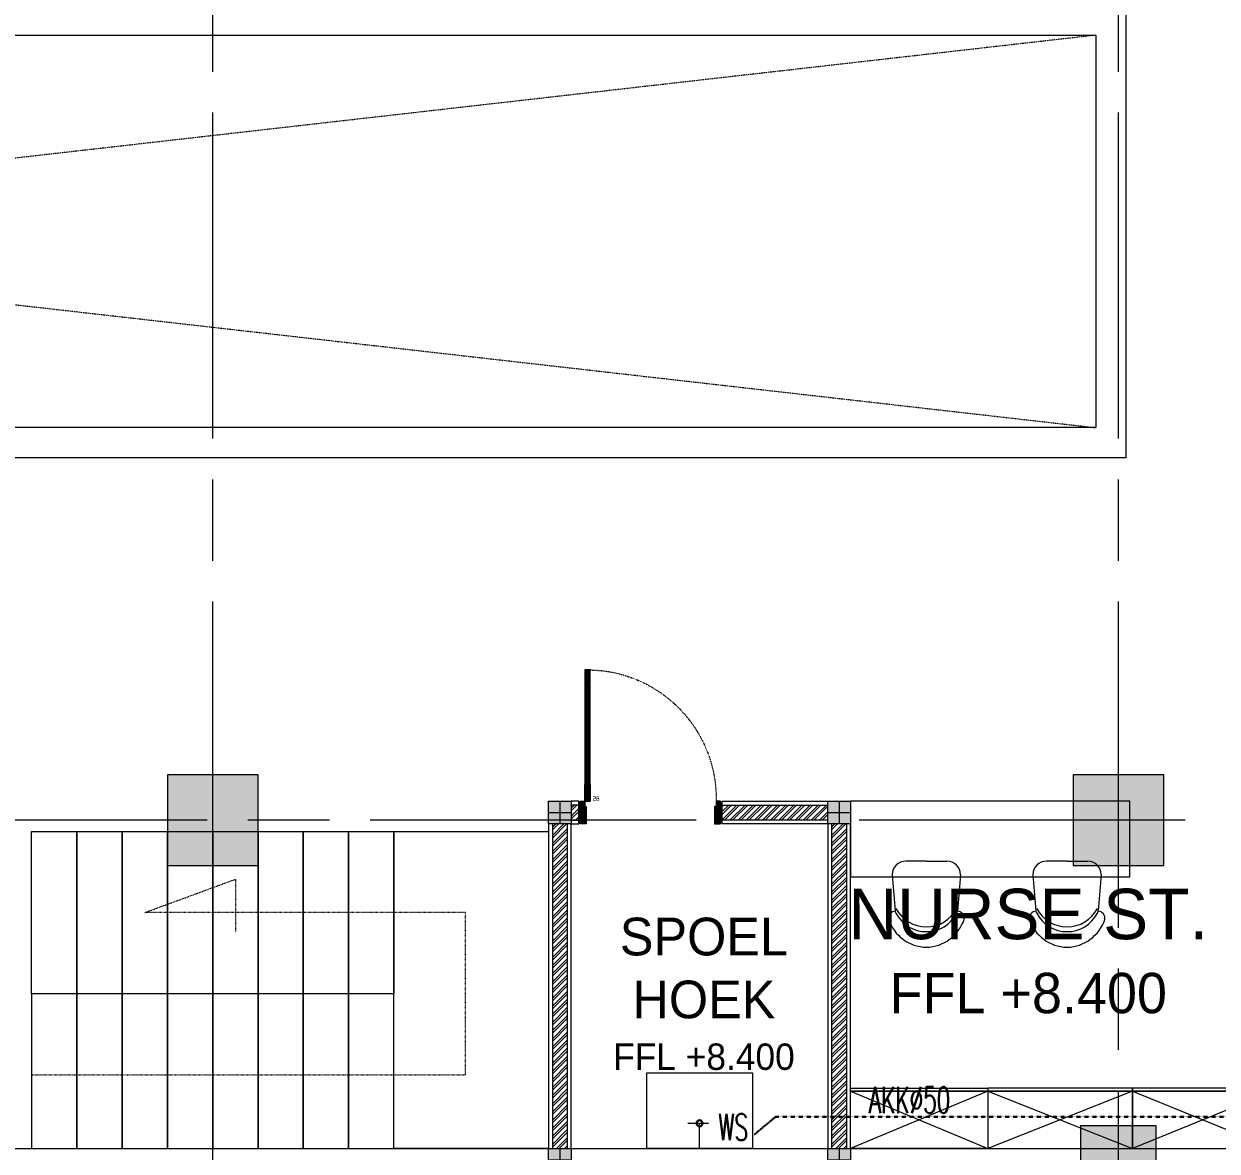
# Model space of a CAD drawing. Header units: millimetres. Extents: x -280308 to 6402717, y -14 to 2073074.
# Drawn here: x 306 to 8212, y 482880 to 490348 of the extents above; entities that cross this region are included whole.
import ezdxf
from ezdxf.enums import TextEntityAlignment as Align

# ---------------------------------------------------------------- set-up
doc = ezdxf.new("R2010")
doc.units = ezdxf.units.MM
for name, pattern in [('ACAD_ISO03W100', [30, 12, -18]), ('ACAD_ISO08W100', [36, 24, -3, 6, -3]), ('DASHDOT', [1, 0.5, -0.25, 0, -0.25]), ('DASHEDX2', [1.5, 1, -0.5]), ('Default', [0])]:
    doc.linetypes.add(name, pattern=pattern)
doc.layers.get('0').update_dxf_attribs({"lineweight": 0})
for name, color, linetype, lineweight, true_color in [('-P-AK', 7, 'Continuous', 30, 0xff0a0a), ('A-FILL-1', 7, 'Continuous', 0, 0x454545), ('P-AKK', 7, 'DASHDOT', 30, 0xffff05)]:
    doc.layers.add(name, color=color, linetype=linetype, lineweight=lineweight, true_color=true_color)
for name, color, linetype, lineweight in [('_Door & Window', 1, 'Continuous', 0), ('A-ALINE-1', 91, 'Continuous', 20), ('A-ALINE-3', 111, 'Continuous', 15), ('A-ALINE-6', 117, 'Continuous', 9), ('A-ANNOTATION', 144, 'Continuous', 0), ('A-Furn', 250, 'Continuous', 0), ('A-FURN-EQPM', 177, 'Continuous', 0), ('ARSIR', 251, 'Continuous', 0), ('Struktur', 80, 'Continuous', 20)]:
    doc.layers.add(name, color=color, linetype=linetype, lineweight=lineweight)
doc.layers.add('A-TEXT', color=254, linetype='Continuous')
doc.layers.add('FURNITURE', color=26, linetype='Continuous')
doc.layers.add('Teks-PL', color=7, linetype='Default', true_color=0xff0a0a)
doc.styles.add('Annotative', font='arial.ttf', dxfattribs={"height": 1.25})
doc.styles.add('CENTURY', font='GOTHIC.TTF')
doc.styles.add('RS', font='ROMANS.SHX', dxfattribs={"width": 0.8})
doc.styles.get("Standard").update_dxf_attribs({"font": 'arial.ttf'})
pattern_1 = [(225, (-254914.15, -231758.79), (26.9407684, -26.9407684), []), (225, (-254932.112, -231758.79), (26.9407684, -26.9407684), [])]

# ---------------------------------------------------------------- blocks, each defined once
blk = doc.blocks.new('A$Ccf87384a')
blk.add_wipeout([(-75, 75), (75, 75), (75, -75), (-75, -75)])
blk.add_wipeout([(-75, -75), (-75, 75), (75, 75), (75, -75)])
at = {"layer": 'A-FILL-1', "ltscale": 0.25}
h = blk.add_hatch(color=256, dxfattribs=at)
h.dxf.hatch_style = 1
h.paths.add_polyline_path([(-75, -75), (-75, 75), (75, 75), (75, -75)])
at = {"layer": 'A-ALINE-1'}
blk.add_lwpolyline([(-75, -75), (-75, 75), (75, 75), (75, -75)], close=True, dxfattribs=at)
at = {"layer": 'A-FILL-1', "ltscale": 0.25}
for p, q in [((-75, 0), (75, 0)), ((0, 75), (0, -75))]:
    blk.add_line(p, q, dxfattribs=at)
blk = doc.blocks.new('A$Ca4ca9c0b')
at = {"layer": 'A-Furn'}
h = blk.add_hatch(dxfattribs=at)
h.set_pattern_fill('ANSI31', color=256, scale=2, angle=540, style=0)
h.set_pattern_definition([(225, (109566.3125, -240668.4215), (4.49012806, -4.49012806), [])])
h.paths.add_polyline_path([(10, 1020), (10, 910), (2, 910), (2, 920), (-17, 920), (-17, 910), (-25, 910), (-25, 1020)])
h = blk.add_hatch(dxfattribs=at)
h.set_pattern_fill('ANSI31', color=256, scale=2, angle=540, style=0)
h.set_pattern_definition([(225, (109566.3125, -240568.4215), (4.49012806, -4.49012806), [])])
h.paths.add_polyline_path([(2, 920), (-17, 920), (-17, 250), (2, 250)])
h = blk.add_hatch(dxfattribs=at)
h.set_pattern_fill('ANSI31', color=256, scale=2, angle=540, style=0)
h.set_pattern_definition([(225, (110170.8596, -240618.4215), (4.49012806, -4.49012806), [])])
h.paths.add_polyline_path([(10, 150), (10, 260), (2, 260), (2, 250), (-17, 250), (-17, 260), (-25, 260), (-25, 150)])
h = blk.add_hatch(dxfattribs=at)
h.set_pattern_fill('ANSI31', color=256, scale=2, angle=540, style=0)
h.set_pattern_definition([(225, (109716.3125, -240669.602), (4.49012806, -4.49012806), [])])
h.paths.add_polyline_path([(-890, 0), (-890, 10), (-900, 10), (-900, 140), (-890, 140), (-890, 150), (-860, 150), (-860, 115), (-850, 115), (-850, 0)])
h = blk.add_hatch(dxfattribs=at)
h.set_pattern_fill('ANSI31', color=256, scale=2, angle=540, style=0)
h.set_pattern_definition([(225, (109566.3125, -240669.602), (4.49012806, -4.49012806), [])])
h.paths.add_polyline_path([(40, 0), (40, 10), (50, 10), (50, 140), (40, 140), (40, 150), (10, 150), (10, 115), (0, 115), (0, 0)])
at = {"layer": '_Door & Window'}
for points in [[(10, 1020), (10, 910), (2, 910), (2, 920), (-17, 920), (-17, 910), (-25, 910), (-25, 1020), (10, 1020)], [(10, 150), (10, 260), (2, 260), (2, 250), (-17, 250), (-17, 260), (-25, 260), (-25, 150), (10, 150)], [(-890, 0), (-890, 10), (-900, 10), (-900, 140), (-890, 140), (-890, 150), (-860, 150), (-860, 115), (-850, 115), (-850, 0), (-890, 0)], [(40, 0), (40, 10), (50, 10), (50, 140), (40, 140), (40, 150), (10, 150), (10, 115), (0, 115), (0, 0), (40, 0)]]:
    blk.add_lwpolyline(points, dxfattribs=at)
blk.add_lwpolyline([(10, 150), (-25, 150), (-25, 1020), (10, 1020)], close=True, dxfattribs=at)
at = {"layer": '_Door & Window', "linetype": 'ACAD_ISO03W100', "ltscale": 0.02}
blk.add_arc((-6.9, 167), 853.2, 91.21475, 181.13846, dxfattribs=at)
at = {"layer": 'A-Furn'}
blk.add_lwpolyline([(2, 920), (-17, 920), (-17, 250), (2, 250)], close=True, dxfattribs=at)
at = {"layer": 'Defpoints', "ltscale": 0.25, "insert": (-87.7, 181.6), "char_height": 30, "attachment_point": 1, "style": 'CENTURY'}
blk.add_mtext_dynamic_manual_height_columns('85', width=78.467, gutter_width=750, heights=[0], dxfattribs=at)
blk = doc.blocks.new('A$C286adef0')
at = {"layer": 'A-FILL-1', "ltscale": 0.25}
h = blk.add_hatch(dxfattribs=at)
h.set_pattern_fill('ANSI32', color=256, scale=4, angle=180)
h.set_pattern_definition(pattern_1)
h.paths.add_polyline_path([(50947.8, -15272), (51647.8, -15272), (51647.8, -15372), (50947.8, -15372)])
h = blk.add_hatch(dxfattribs=at)
h.set_pattern_fill('ANSI32', color=256, scale=4, angle=180)
h.set_pattern_definition([(225, (154500.98, -40889.12), (26.940768, -26.940768), []), (225, (154483.02, -40889.12), (26.940768, -26.940768), [])])
h.paths.add_polyline_path([(49822.8, -15397), (49822.8, -17547), (49922.8, -17547), (49922.8, -15397)])
h = blk.add_hatch(dxfattribs=at)
h.set_pattern_fill('ANSI32', color=256, scale=4, angle=180)
h.set_pattern_definition([(225, (156350.98, -40889.12), (26.940768, -26.940768), []), (225, (156333.02, -40889.12), (26.940768, -26.940768), [])])
h.paths.add_polyline_path([(51672.8, -15397), (51672.8, -17547), (51772.8, -17547), (51772.8, -15397)])
at = {"layer": 'A-ALINE-3', "linetype": 'Continuous'}
for points in [[(50947.8, -15272), (51647.8, -15272), (51647.8, -15372), (50947.8, -15372)], [(49822.8, -15397), (49822.8, -17547), (49922.8, -17547), (49922.8, -15397)], [(51672.8, -15397), (51672.8, -17547), (51772.8, -17547), (51772.8, -15397)]]:
    blk.add_lwpolyline(points, close=True, dxfattribs=at)
at = {"layer": 'A-ALINE-6'}
for points in [[(30372.8, -9972), (53622.8, -9972), (53622.8, -12972), (30372.8, -12972)], [(30572.8, -10172), (53422.8, -10172), (53422.8, -12772), (30572.8, -12772)], [(50947.8, -15247), (51647.8, -15247), (51647.8, -15397), (50947.8, -15397)], [(49797.8, -15397), (49797.8, -17547), (49947.8, -17547), (49947.8, -15397)], [(51647.8, -15397), (51647.8, -17547), (51797.8, -17547), (51797.8, -15397)], [(46372.8, -15447), (46672.8, -15447), (46672.8, -16522), (46372.8, -16522)], [(46672.8, -15447), (46972.8, -15447), (46972.8, -16522), (46672.8, -16522)], [(46972.8, -15447), (47272.8, -15447), (47272.8, -16522), (46972.8, -16522)], [(47272.8, -15447), (47572.8, -15447), (47572.8, -16522), (47272.8, -16522)], [(47572.8, -15447), (47872.8, -15447), (47872.8, -16522), (47572.8, -16522)], [(47872.8, -15447), (48172.8, -15447), (48172.8, -16522), (47872.8, -16522)], [(48172.8, -15447), (48472.8, -15447), (48472.8, -16522), (48172.8, -16522)], [(48472.8, -15447), (48772.8, -15447), (48772.8, -16522), (48472.8, -16522)], [(46372.8, -17547), (46672.8, -17547), (46672.8, -16522), (46372.8, -16522)], [(46672.8, -17547), (46972.8, -17547), (46972.8, -16522), (46672.8, -16522)], [(46972.8, -17547), (47272.8, -17547), (47272.8, -16522), (46972.8, -16522)], [(47272.8, -17547), (47572.8, -17547), (47572.8, -16522), (47272.8, -16522)], [(47572.8, -17547), (47872.8, -17547), (47872.8, -16522), (47572.8, -16522)], [(47872.8, -17547), (48172.8, -17547), (48172.8, -16522), (47872.8, -16522)], [(48172.8, -17547), (48472.8, -17547), (48472.8, -16522), (48172.8, -16522)], [(48472.8, -17547), (48772.8, -17547), (48772.8, -16522), (48472.8, -16522)], [(44722.8, -17547), (57547.8, -17547), (57547.8, -17697), (44722.8, -17697)]]:
    blk.add_lwpolyline(points, close=True, dxfattribs=at)
at = {"layer": 'A-FILL-1', "linetype": 'DASHEDX2', "ltscale": 10}
for p, q in [((53422.8, -10172), (30572.8, -12772)), ((30572.8, -10172), (53422.8, -12772))]:
    blk.add_line(p, q, dxfattribs=at)
at = {"layer": 'A-FILL-1', "color": 1, "linetype": 'ACAD_ISO03W100', "ltscale": 0.1}
blk.add_lwpolyline([(46372.8, -17059.5), (49247.8, -17059.5), (49247.8, -15984.5), (47122.8, -15984.5), (47722.8, -15763.9), (47722.8, -16114.4)], dxfattribs=at)
at = {"ltscale": 0.25, "xscale": -1}
blk.add_blockref('A$Ca4ca9c0b', (50047.8, -15397), dxfattribs=at)
at = {"ltscale": 0.25}
for p in [(49872.8, -15322), (51722.8, -15322), (49872.8, -17622), (51722.8, -17622)]:
    blk.add_blockref('A$Ccf87384a', p, dxfattribs=at)
at = {"layer": 'A-FILL-1', "ltscale": 0.25}
h = blk.add_hatch(dxfattribs=at)
h.set_pattern_fill('ANSI32', color=256, scale=4, angle=180)
h.set_pattern_definition(pattern_1)
h.paths.add_polyline_path([(49997.8, -15272), (49947.8, -15272), (49947.8, -15372), (49997.8, -15372)])
at = {"layer": 'A-ALINE-3', "linetype": 'Continuous'}
blk.add_lwpolyline([(49997.8, -15272), (49947.8, -15272), (49947.8, -15372), (49997.8, -15372)], close=True, dxfattribs=at)
at = {"layer": 'A-ALINE-6'}
for points in [[(49997.8, -15247), (49947.8, -15247), (49947.8, -15397), (49997.8, -15397)], [(49797.8, -17547), (48772.8, -17547), (48772.8, -15447), (49797.8, -15447)]]:
    blk.add_lwpolyline(points, close=True, dxfattribs=at)
blk = doc.blocks.new('*U552')
at = {"layer": 'A-ANNOTATION', "linetype": 'ACAD_ISO08W100', "ltscale": 0.25}
blk.add_lwpolyline([(0, -5), (0, -90.561)], dxfattribs=at)
at = {"layer": 'A-TEXT'}
blk.add_attdef('N', text='', height=0.9, dxfattribs=at).set_placement((0, 2.75), align=Align.MIDDLE_CENTER)
blk = doc.blocks.new('*U539')
at = {"layer": 'A-ANNOTATION', "linetype": 'ACAD_ISO08W100', "ltscale": 0.25}
blk.add_lwpolyline([(0, -7.641), (0, -228.348)], dxfattribs=at)
at = {"layer": 'A-TEXT'}
blk.add_attdef('N', text='', height=0.9, dxfattribs=at).set_placement((0, 2.75), align=Align.MIDDLE_CENTER)
blk = doc.blocks.new('A$Cf37525da')
at = {"color": 124, "xscale": -360.0000000000001, "yscale": 360.0000000000001, "zscale": 360.0000000000001}
for name, p, rotation in [('*U552', (-20750, -25932.8), 180), ('*U552', (-14750, -25932.8), 180), ('*U539', (4643.8, -13700), 270)]:
    blk.add_blockref(name, p, dxfattribs=dict(at, rotation=rotation))
blk = doc.blocks.new('A$Ccc440957')
at = {"layer": 'FURNITURE', "color": 0, "linetype": 'ByBlock', "lineweight": -2}
for p, q in [((-44.9, 189), (-243.3, 171.7)), ((30.7, 0), (30.7, 113.4)), ((30.7, 0), (30.7, -113.4)), ((-44.9, -189), (-243.3, -171.7))]:
    blk.add_line(p, q, dxfattribs=at)
for centre, radius, start, end in [((-218.8, -5.7), 226.4, 108.72878, 178.55828), ((-284.3, 171.6), 37.8, 0, 100.97095), ((-170.1, 0), 189, 117.54534, 180), ((-143.7, 0), 189, 117.54534, 180), ((-240, 134.1), 37.8, 94.9782, 117.54534), ((-44.9, 113.4), 75.6, 0, 90), ((-218.8, 5.7), 226.4, 181.44172, 251.27122), ((-170.1, 0), 189, 180, 242.45466), ((-143.7, 0), 189, 180, 242.45466), ((-44.9, -113.4), 75.6, 270, 0), ((-284.3, -171.6), 37.8, 259.02905, 0), ((-240, -134.1), 37.8, 242.45466, 265.0218)]:
    blk.add_arc(centre, radius, start, end, dxfattribs=at)
blk = doc.blocks.new('WASTAFEL 2')
at = {"color": 0, "linetype": 'ByBlock', "lineweight": -2, "ltscale": 0.25}
for p, q in [((48793.3, 63216.8), (48793.3, 63050.4)), ((48871.9, 63050.4), (48734.5, 63050.4))]:
    blk.add_line(p, q, dxfattribs=at)
blk.add_lwpolyline([(48443.3, 63216.8), (49143.3, 63216.8), (49143.3, 62716.8), (48443.3, 62716.8)], close=True, dxfattribs=at)
blk = doc.blocks.new('A$C8aa274cb')
at = {"color": 0, "linetype": 'ByBlock', "lineweight": -2, "ltscale": 0.25}
for p, q in [((-16800, -15795), (-15891, -16175)), ((-15891, -15795), (-16800, -16175)), ((-15891, -15795), (-14932.1, -16175)), ((-14932.1, -15795), (-15891, -16175)), ((-14932.1, -15795), (-14000, -16175)), ((-14000, -15795), (-14932.1, -16175))]:
    blk.add_line(p, q, dxfattribs=at)
for points in [[(-16800, -15775), (-15891, -15775), (-15891, -15795), (-16800, -15795)], [(-16800, -15795), (-15891, -15795), (-15891, -16175), (-16800, -16175)], [(-14932.1, -15775), (-15891, -15775), (-15891, -15795), (-14932.1, -15795)], [(-14932.1, -15795), (-15891, -15795), (-15891, -16175), (-14932.1, -16175)], [(-14000, -15775), (-14932.1, -15775), (-14932.1, -15795), (-14000, -15795)], [(-14000, -15795), (-14932.1, -15795), (-14932.1, -16175), (-14000, -16175)]]:
    blk.add_lwpolyline(points, close=True, dxfattribs=at)
at = {"layer": 'A-FURN-EQPM', "color": 0, "linetype": 'ByBlock', "lineweight": -2, "ltscale": 0.25}
blk.add_lwpolyline([(-14950, -13875), (-16800, -13875), (-16800, -14375), (-14950, -14375), (-14950, -13875)], dxfattribs=at)
at = {"ltscale": 0.25, "xscale": 1.200000000000016, "yscale": 1.200000000000016, "zscale": 1.200000000000016, "rotation": 90}
for p in [(-16297.3, -14308.1), (-15365.2, -14308.1)]:
    blk.add_blockref('A$Ccc440957', p, dxfattribs=at)
at = {"color": 0, "linetype": 'ByBlock', "lineweight": -2, "rotation": 179.9999999999999}
blk.add_blockref('WASTAFEL 2', (30993.3, 47041.8), dxfattribs=at)
blk = doc.blocks.new('A$Ce8dd3f65')
at = {"layer": 'ARSIR', "linetype": 'ByBlock', "lineweight": -2, "ltscale": 0.25}
h = blk.add_hatch(color=256, dxfattribs=at)
h.dxf.hatch_style = 1
h.paths.add_polyline_path([(30100, 3775), (30500, 3775), (30500, 4375), (30100, 4375)])
h.paths.add_polyline_path([(30050, 1875), (30550, 1875), (30550, 2375), (30050, 2375)])
h.paths.add_polyline_path([(44800, 1875), (45300, 1875), (45300, 2375), (44800, 2375)])
h.paths.add_polyline_path([(39025, 1875), (39525, 1875), (39525, 2375), (39025, 2375)])
h.paths.add_polyline_path([(0, 20200), (600, 20200), (600, 19600), (0, 19600)])
h.paths.add_polyline_path([(0, 600), (600, 600), (600, 0), (0, 0)])
h.paths.add_polyline_path([(0, 14300), (600, 14300), (600, 13700), (0, 13700)])
h.paths.add_polyline_path([(0, 5900), (600, 5900), (600, 6500), (0, 6500)])
h.paths.add_polyline_path([(4025, 20175), (4575, 20175), (4575, 19625), (4025, 19625)])
h.paths.add_polyline_path([(4000, 14300), (4600, 14300), (4600, 13700), (4000, 13700)])
h.paths.add_polyline_path([(4025, 25), (4575, 25), (4575, 575), (4025, 575)])
h.paths.add_polyline_path([(4000, 5900), (4600, 5900), (4600, 6500), (4000, 6500)])
h.paths.add_polyline_path([(9025, 20175), (9575, 20175), (9575, 19625), (9025, 19625)])
h.paths.add_polyline_path([(9000, 14300), (9600, 14300), (9600, 13700), (9000, 13700)])
h.paths.add_polyline_path([(9025, 25), (9575, 25), (9575, 575), (9025, 575)])
h.paths.add_polyline_path([(9000, 5900), (9600, 5900), (9600, 6500), (9000, 6500)])
h.paths.add_polyline_path([(15025, 20175), (15575, 20175), (15575, 19625), (15025, 19625)])
h.paths.add_polyline_path([(15000, 14300), (15600, 14300), (15600, 13700), (15000, 13700)])
h.paths.add_polyline_path([(15025, 25), (15575, 25), (15575, 575), (15025, 575)])
h.paths.add_polyline_path([(15000, 5900), (15600, 5900), (15600, 6500), (15000, 6500)])
h.paths.add_polyline_path([(21025, 20175), (21575, 20175), (21575, 19625), (21025, 19625)])
h.paths.add_polyline_path([(21000, 14300), (21600, 14300), (21600, 13700), (21000, 13700)])
h.paths.add_polyline_path([(21025, 25), (21575, 25), (21575, 575), (21025, 575)])
h.paths.add_polyline_path([(21000, 5900), (21600, 5900), (21600, 6500), (21000, 6500)])
h.paths.add_polyline_path([(27025, 20175), (27575, 20175), (27575, 19625), (27025, 19625)])
h.paths.add_polyline_path([(27000, 14300), (27600, 14300), (27600, 13700), (27000, 13700)])
h.paths.add_polyline_path([(27025, 25), (27575, 25), (27575, 575), (27025, 575)])
h.paths.add_polyline_path([(27000, 5900), (27600, 5900), (27600, 6500), (27000, 6500)])
h.paths.add_polyline_path([(33025, 20175), (33575, 20175), (33575, 19625), (33025, 19625)])
h.paths.add_polyline_path([(33000, 14300), (33600, 14300), (33600, 13700), (33000, 13700)])
h.paths.add_polyline_path([(33025, 25), (33575, 25), (33575, 575), (33025, 575)])
h.paths.add_polyline_path([(33000, 5900), (33600, 5900), (33600, 6500), (33000, 6500)])
h.paths.add_polyline_path([(39025, 20175), (39575, 20175), (39575, 19625), (39025, 19625)])
h.paths.add_polyline_path([(39000, 14300), (39600, 14300), (39600, 13700), (39000, 13700)])
h.paths.add_polyline_path([(39025, 25), (39575, 25), (39575, 575), (39025, 575)])
h.paths.add_polyline_path([(39000, 5900), (39600, 5900), (39600, 6500), (39000, 6500)])
h.paths.add_polyline_path([(44775, 20175), (45325, 20175), (45325, 19625), (44775, 19625)])
h.paths.add_polyline_path([(44750, 14300), (45350, 14300), (45350, 13700), (44750, 13700)])
h.paths.add_polyline_path([(44775, 25), (45325, 25), (45325, 575), (44775, 575)])
h.paths.add_polyline_path([(44775, 5900), (45375, 5900), (45375, 6500), (44775, 6500)])
h.paths.add_polyline_path([(49775, 20175), (50325, 20175), (50325, 19625), (49775, 19625)])
h.paths.add_polyline_path([(49750, 14300), (50350, 14300), (50350, 13700), (49750, 13700)])
h.paths.add_polyline_path([(49775, 25), (50325, 25), (50325, 575), (49775, 575)])
h.paths.add_polyline_path([(49750, 5900), (50350, 5900), (50350, 6500), (49750, 6500)])
h.paths.add_polyline_path([(53775, 20175), (54325, 20175), (54325, 19625), (53775, 19625)])
h.paths.add_polyline_path([(53750, 14300), (54350, 14300), (54350, 13700), (53750, 13700)])
h.paths.add_polyline_path([(53775, 25), (54325, 25), (54325, 575), (53775, 575)])
h.paths.add_polyline_path([(53750, 5900), (54350, 5900), (54350, 6500), (53750, 6500)])
h.paths.add_polyline_path([(45300, 3775), (45300, 4175), (44800, 4175), (44800, 3775)])
h.paths.add_polyline_path([(39550, 3775), (39550, 4175), (39050, 4175), (39050, 3775)])
h.paths.add_polyline_path([(27075, 3925), (27475, 3925), (27475, 4425), (27075, 4425)])
h.paths.add_polyline_path([(13300, 16650), (13700, 16650), (13700, 17150), (13300, 17150)])
h.paths.add_polyline_path([(13300, 19650), (13700, 19650), (13700, 20150), (13300, 20150)])
h.paths.add_polyline_path([(30050, 50), (30550, 50), (30550, 550), (30050, 550)])
at = {"layer": 'Struktur', "color": 0, "linetype": 'ByBlock', "lineweight": -2, "ltscale": 0.25}
for points in [[(33000, 5900), (33600, 5900), (33600, 6500), (33000, 6500)], [(39000, 5900), (39600, 5900), (39600, 6500), (39000, 6500)], [(39550, 3775), (39550, 4175), (39050, 4175), (39050, 3775)]]:
    blk.add_lwpolyline(points, close=True, dxfattribs=at)
blk = doc.blocks.new('3')
at = {"ltscale": 0.25}
blk.add_blockref('A$C286adef0', (-46014.9, 500445.2), dxfattribs=at)
blk.add_blockref('A$Cf37525da', (22307.9, 498773.3), dxfattribs=at)
at = {"layer": 'A-FURN-EQPM', "ltscale": 0.25}
blk.add_blockref('A$C8aa274cb', (22582.9, 499073.3), dxfattribs=at)
at = {"layer": 'Struktur', "ltscale": 0.25}
blk.add_blockref('A$Ce8dd3f65', (-31742.1, 478873.3), dxfattribs=at)
at = {"layer": 'A-TEXT', "ltscale": 0.25, "attachment_point": 1, "style": 'Annotative'}
for s, insert, char_height in [('\\pxqc;{\\fCentury Gothic|b0|i0|c0|p34;\\H1.25x;NURSE ST.\\P\\H0.8x;FFL +8.400}', (4294.6, 484618.5), 267.3), ('\\pxqc;{\\fCentury Gothic|b0|i0|c0|p34;\\H1.42857x;SPOEL\\PHOEK\\P\\H0.7x;FFL +8.400}', (2145.8, 484427), 175)]:
    blk.add_mtext_dynamic_manual_height_columns(s, width=5332.382, gutter_width=1670.6, heights=[0], dxfattribs=dict(at, insert=insert, char_height=char_height))

msp = doc.modelspace()

# ---------------------------------------------------------------- block references
msp.add_blockref('3', (0, 0))

# ---------------------------------------------------------------- next in the draw order: linework, layer by layer
at = {"layer": '-P-AK'}
msp.add_circle((4782.9, 483064.6), 20, dxfattribs=at)
at = {"layer": 'P-AKK', "ltscale": 0.001}
msp.add_lwpolyline([(5145.4, 482989.6), (5285.5, 483106.6), (12865.6, 483106.6), (13017.3, 482974.1), (13017.3, 478849.4)], dxfattribs=at)

# ---------------------------------------------------------------- next in the draw order: texts
at = {"layer": 'Teks-PL', "extrusion": (3.68146e-05, 0.052336, 0.99863), "style": 'RS', "width": 0.6}
for s, p in [('AKK%%C50', (-5565.3, -482474.3, 25285.4)), ('WS', (-4567.5, -482293.5, 25275.9))]:
    msp.add_text(s, height=174.72, rotation=179.99996, dxfattribs=at).set_placement(p)

doc.saveas('drawing.dxf')
